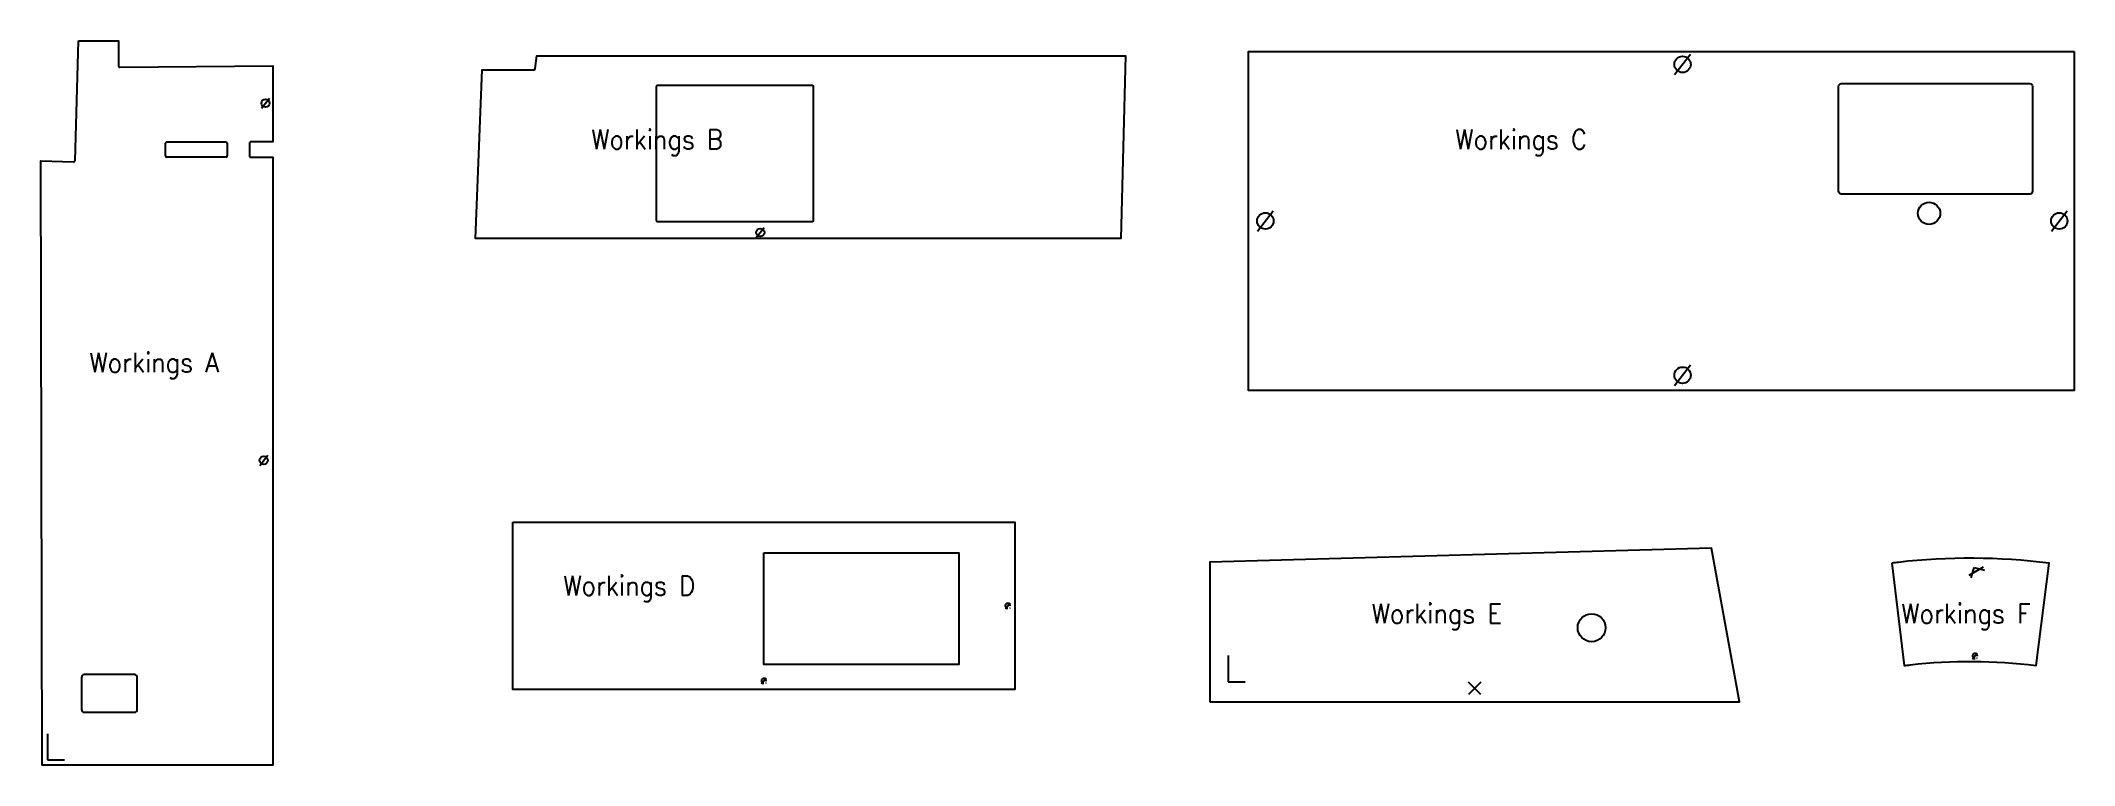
# Model space of a CAD drawing. Header units: millimetres. Extents: x 16225 to 23521, y 1621 to 4219.
import ezdxf

# ---------------------------------------------------------------- set-up
doc = ezdxf.new("R2010")
doc.units = ezdxf.units.MM
doc.layers.get('0').update_dxf_attribs({"lineweight": 25})
doc.layers.add('DTag', color=4, linetype='Continuous', lineweight=25)
doc.styles.get("Standard").update_dxf_attribs({"font": 'standard'})

# ---------------------------------------------------------------- blocks, each defined once
blk = doc.blocks.new('faltso ME')
at = {"layer": 'DTag'}
blk.add_line((-28, -37), (28, 37), dxfattribs=at)
blk.add_arc((0, 0), 29.4, 355.96, 272.7422, dxfattribs=at)
at = {"layer": 'DTag', "insert": (14, 1), "char_height": 40, "width": 8.89, "attachment_point": 1}
blk.add_mtext('\\W-1;κ', dxfattribs=at)
blk = doc.blocks.new('A$C45844F9A')
at = {"layer": 'DTag'}
blk.add_line((1, 0), (57.9, 73.4), dxfattribs=at)
blk.add_circle((29.4, 36.7), 29.4, dxfattribs=at)
blk = doc.blocks.new('faltso')
at = {"layer": 'DTag'}
blk.add_blockref('A$C45844F9A', (-29, -37), dxfattribs=at)
blk = doc.blocks.new('faltso-0')
at = {"layer": 'DTag'}
blk.add_blockref('A$C45844F9A', (-29.4, -36.7), dxfattribs=at)
blk = doc.blocks.new('mpiz-0')
at = {"layer": 'DTag'}
for p, q in [((-30, -30), (30, 30)), ((-15, -40), (-15, 15)), ((-15, 15), (40, 15))]:
    blk.add_line(p, q, dxfattribs=at)
blk = doc.blocks.new('corn1-0')
at = {"layer": 'DTag'}
for p, q in [((0, 93.9), (0, 0)), ((0, 0), (60.6, 0))]:
    blk.add_line(p, q, dxfattribs=at)
blk = doc.blocks.new('MONOCROSS')
at = {"layer": 'DTag'}
for p, q in [((21.9, 21.9), (-21.9, -21.9)), ((21.9, -21.9), (-21.9, 21.9))]:
    blk.add_line(p, q, dxfattribs=at)
blk = doc.blocks.new('faltso ME-7')
at = {"layer": 'DTag'}
blk.add_line((-28, -37), (28, 37), dxfattribs=at)
blk.add_arc((0, 0), 29.4, 355.96, 272.7422, dxfattribs=at)
at = {"layer": 'DTag', "insert": (14, 1), "char_height": 40, "width": 8.89, "attachment_point": 1}
blk.add_mtext('\\W-1;κ', dxfattribs=at)
blk = doc.blocks.new('corn1-2')
at = {"layer": 'DTag'}
for p, q in [((0, 93.9), (0, 0)), ((0, 0), (60.6, 0))]:
    blk.add_line(p, q, dxfattribs=at)

msp = doc.modelspace()

# ---------------------------------------------------------------- linework, layer by layer
for p, q in [((16673.1, 3805.9), (16673.1, 3850.9)), ((16678.1, 3855.9), (16889.1, 3855.9)), ((16889.1, 3800.9), (16678.1, 3800.9)), ((16894.1, 3850.9), (16894.1, 3805.9))]:
    msp.add_line(p, q)
for points in [[(16360.9, 4218.9), (16503.9, 4218.9), (16503.9, 4128.9, 0.416858), (16509, 4123.9), (17058.1, 4128.9), (17058.1, 3855.9), (16979.1, 3855.9, 0.414214), (16974.1, 3850.9), (16974.1, 3805.9, 0.414214), (16979.1, 3800.9), (17058.1, 3800.9), (17058.1, 1620.9), (16230.1, 1620.9), (16225.1, 3787.9), (16343.1, 3784, 0.415123), (16348.3, 3788.9), (16360.9, 4218.9)], [(17999.1, 4118.8), (18005.5, 4164.5), (20117.5, 4164.5), (20100.5, 3509.5), (18285.5, 3509.5), (17785.5, 3509.5), (17808.5, 4114.5), (17994.2, 4114.5, 0.374036), (17999.1, 4118.8)], [(16381.7, 1810.9), (16561.7, 1810.9, 0.414214), (16571.7, 1820.9), (16571.7, 1935.9, 0.414214), (16561.7, 1945.9), (16381.7, 1945.9, 0.414214), (16371.7, 1935.9), (16371.7, 1820.9, 0.414214), (16381.7, 1810.9)]]:
    msp.add_lwpolyline(points, format="xyb")
for points in [[(23521.1, 4180.1), (23521.1, 2965.1), (20558.1, 2965.1), (20558.1, 4180.1), (23521.1, 4180.1)], [(17919.5, 2492.7), (19719.5, 2492.7), (19719.5, 1892.7), (17919.5, 1892.7), (17919.5, 2492.7)], [(18819.5, 2382.7), (19519.5, 2382.7), (19519.5, 1982.7), (18819.5, 1982.7), (18819.5, 2382.7)], [(20419.5, 1849), (22319.5, 1849), (22219.5, 2399), (20419.5, 2349), (20419.5, 1849)]]:
    msp.add_lwpolyline(points)
at = {"extrusion": (0, 0, -1)}
for points in [[(-18996.7, 3670.6), (-18996.7, 3574.5, 0.414214), (-18991.7, 3569.5), (-18888.2, 3569.5), (-18536.2, 3569.5), (-18439.7, 3569.5, 0.414214), (-18434.7, 3574.5), (-18434.7, 3670.9), (-18434.7, 3958), (-18434.7, 4054.5, 0.414214), (-18439.7, 4059.5), (-18536.2, 4059.5), (-18888.2, 4059.5), (-18991.7, 4059.5, 0.414214), (-18996.7, 4054.5), (-18996.7, 3958.4), (-18996.7, 3670.6)], [(-22685.1, 4065.1), (-23361.1, 4065.1, 0.414214), (-23371.1, 4055.1), (-23371.1, 3679.1, 0.414214), (-23361.1, 3669.1), (-22685.1, 3669.1, 0.414214), (-22675.1, 3679.1), (-22675.1, 4055.1, 0.414214), (-22685.1, 4065.1)], [(-22866, 2345.8), (-22910.5, 1978.5, 0.001505), (-22932.2, 1981.1, 0.060121), (-23383.9, 1978.5), (-23430.3, 2345.6, -0.060121), (-22890, 2348.6, -0.001505), (-22866, 2345.8)]]:
    msp.add_lwpolyline(points, format="xyb", dxfattribs=at)
msp.add_circle((21789.3, 2114), 50)
for centre, start, end in [((16678.1, 3850.9), 90, 180), ((16678.1, 3805.9), 180, 270), ((16889.1, 3850.9), 0, 90), ((16889.1, 3805.9), 270, 0)]:
    msp.add_arc(centre, 5, start, end)
at = {"layer": 'DTag'}
msp.add_circle((23000, 3600), 40, dxfattribs=at)

# ---------------------------------------------------------------- block references
for name, p in [('faltso-0', (22115.5, 4134)), ('faltso-0', (20618.8, 3572.6)), ('faltso-0', (23467.1, 3572.6)), ('faltso-0', (22115.5, 3019.5)), ('faltso-0', (22115.5, 3019.5)), ('corn1-0', (20485.2, 1920.2)), ('MONOCROSS', (21369.5, 1896.9)), ('corn1-2', (16250, 1640))]:
    msp.add_blockref(name, p)
for name, p, xscale, yscale in [('faltso', (17031.6, 3995), 0.5, 0.5), ('faltso', (18806.5, 3531.4), 0.5, 0.5), ('faltso', (17025.1, 2714.7), 0.5, 0.5), ('faltso ME', (19694.6, 2192.7), 0.3, 0.3), ('faltso ME-7', (23164.6, 2012.7), 0.3, 0.3), ('faltso ME', (18819.5, 1923.6), 0.3, 0.3)]:
    msp.add_blockref(name, p, dxfattribs=dict(xscale=xscale, yscale=yscale))
at = {"xscale": 0.7000000000000001, "yscale": 0.7000000000000001, "rotation": 344.2087282081185}
msp.add_blockref('mpiz-0', (23169.2, 2317.6), dxfattribs=at)

# ---------------------------------------------------------------- texts
at = {"char_height": 70, "attachment_point": 1}
for s, insert, width in [('\\W-1;Workings B', (18200, 3900), 519.167), ('\\W-1;Workings C', (21300, 3900), 511.389), ('\\W-1;Workings A', (16400, 3100), 526.944), ('\\W-1;Workings D', (18100, 2300), 519.167), ('\\W-1;Workings E', (21000, 2200), 511.389), ('\\W-1;Workings F', (22900, 2200), 511.389)]:
    msp.add_mtext(s, dxfattribs=dict(at, insert=insert, width=width))

doc.saveas('drawing.dxf')
